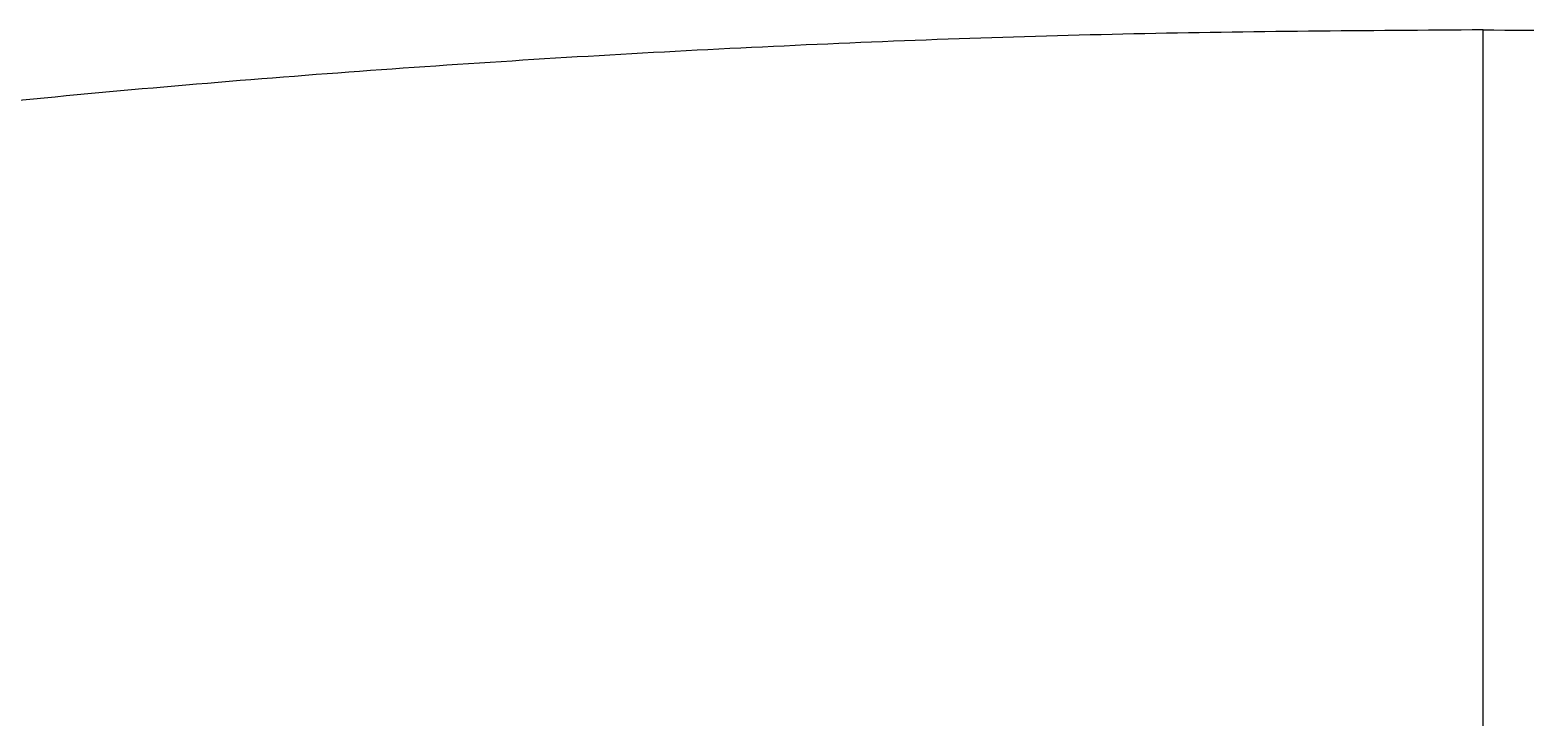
# Model space of a CAD drawing. Extents: x 400 to 501, y 484 to 634.
# Drawn here: x 443.8 to 450.62, y 587.93 to 591.07 of the extents above; entities that cross this region are included whole.
import ezdxf

# ---------------------------------------------------------------- set-up
doc = ezdxf.new("R2010")
doc.units = 0
doc.header["$MEASUREMENT"] = 0
doc.layers.add('DIM', color=3, linetype='Continuous')
doc.layers.add('GEOMETRY', color=3, linetype='Continuous', lineweight=25)

# ---------------------------------------------------------------- blocks, each defined once
blk = doc.blocks.new('2026 GRANDEE')
at = {"layer": 'GEOMETRY', "ltscale": 16}
for points, knots in [([(0, -5.7707), (-0.5311, -5.7743), (-1.5942, -5.7814), (-3.1873, -5.8384), (-4.7782, -5.9299), (-6.3686, -6.0558), (-7.427, -6.1696), (-7.9577, -6.2266)], [0, 0, 0, 0, 0.199799, 0.399918, 0.599577, 0.799236, 1, 1, 1, 1]), ([(0, -5.7707), (0.5313, -5.7743), (1.5947, -5.7814), (3.188, -5.8385), (4.7789, -5.93), (6.3691, -6.0559), (7.4272, -6.1696), (7.9577, -6.2266)], [0, 0, 0, 0, 0.199855, 0.400029, 0.599688, 0.799293, 1, 1, 1, 1]), ([(0, -8.9945), (0, -8.9759), (0, -8.9394), (0, -8.8771), (0, -8.8042), (0, -8.7164), (0, -8.6101), (0, -8.4827), (0, -8.3316), (0, -8.1548), (0, -7.9509), (0, -7.7191), (0, -7.4595), (0, -7.1729), (0, -6.8598), (0, -6.5205), (0, -6.1545), (0, -5.9017), (0, -5.7707)], [0, 0, 0, 0, 0.079506, 0.155462, 0.227797, 0.296396, 0.361181, 0.422197, 0.479695, 0.534216, 0.586641, 0.638178, 0.690248, 0.744286, 0.801535, 0.862912, 0.928977, 1, 1, 1, 1])]:
    blk.add_open_spline(points, degree=3, knots=knots, dxfattribs=at)

msp = doc.modelspace()

# ---------------------------------------------------------------- block references
at = {"layer": 'DIM'}
msp.add_blockref('2026 GRANDEE', (450.4248, 596.8403), dxfattribs=at)

doc.saveas('drawing.dxf')
